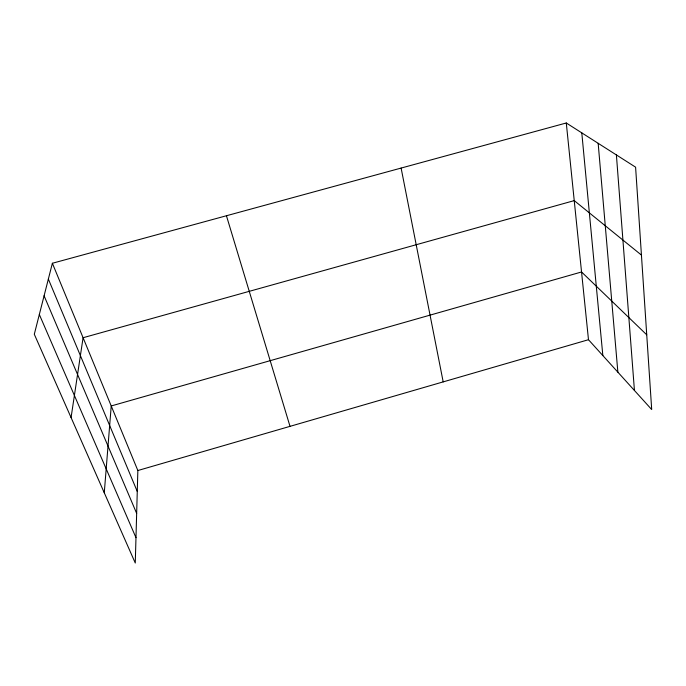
<?xml version="1.0" encoding="UTF-8"?>
<svg xmlns="http://www.w3.org/2000/svg" width="686" height="686" viewBox="0 0 686 686"><rect width="100%" height="100%" fill="white"/><g stroke="black" fill="none" stroke-linecap="round" stroke-linejoin="round"><path stroke-width="1.03" d="M52.376 263.261L137.852 470.527L135.271 563.017L34.3 334.262L52.376 263.261L566.284 122.983L635.596 167.17L651.7 409.542L588.485 339.707L566.284 122.983M104.272 492.788L111.226 405.958L581.548 271.973L646.735 334.811M71.07 417.568L83.083 337.726L574.242 200.612L641.436 255.081M137.852 470.527L588.485 339.707M39.334 314.505L135.982 537.67M44.093 295.803L136.66 513.402M48.354 279.065L137.269 491.459M226.44 215.747L290.015 426.358M401.113 168.07L443.19 381.888M581.797 132.87L602.848 355.571M598.166 143.305L617.872 372.172M616.397 154.933L634.439 390.48"/></g></svg>
